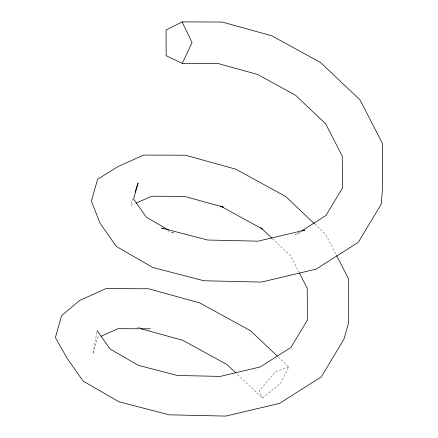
<?xml version="1.0" encoding="UTF-8"?>
<svg xmlns="http://www.w3.org/2000/svg" width="438" height="438" viewBox="0 0 438 438"><rect width="100%" height="100%" fill="white"/><g stroke="black" fill="none" stroke-linecap="round" stroke-linejoin="round"><path stroke-width="0.33" stroke-dasharray="2.19 1.64" d="M96.853 331.829L92.878 353.86L97.395 337.95L99.886 336.827M132.993 198.534L130.65 205.63L134.942 203.697M278.289 357.063L288.702 366.935L280.659 383.195L262.406 398.093L236.372 373.428M299.893 232.058L295.354 234.938L301.804 231.642M288.702 366.935L275.425 371.785L259.17 391.041L262.406 398.093M140.335 327.931L136.941 327.64L138.249 328.002M167.623 230.585L174.319 233.394L171.406 231.713M314.884 224.19L325.773 234.505L336.285 254.954M272.299 238.568L290.662 255.967L299.088 272.359"/><path stroke-width="0.66" d="M135.123 192.09L138.107 183.062L133.585 199.005L146.369 217.259L168.493 230.032M182.23 63.444L192.068 42.546L182.093 21.9L166.084 30.03L166.166 55.708L182.23 63.444L218.277 63.576L257.56 74.449L295.601 95.314L325.609 123.751L342.242 156.092L342.45 188.061L325.981 215.48L301.596 230.974M303.561 230.744L304.738 230.142L258.146 241.168L207.623 240.019L161.534 228.028L163.363 228.795M136.174 203.144L151.51 196.235L184.425 196.355L223.227 207.097L220.796 205.991M101.134 336.264L117.975 328.681L150.513 328.801M182.093 21.9L222.197 22.048L271.659 35.741L320.654 62.612L360.085 99.979L382.325 143.237L382.615 186.637L381.284 204.097L358.35 242.274L316.017 269.167L261.47 282.077L203.873 280.769L152.758 267.47L116.311 246.435L99.995 223.128L91.4 201.184L97.63 179.213L117.702 166.736L143.593 155.068L185.427 155.222L235.83 169.178L285.691 196.525L314.391 223.725M140.877 328.73L182.881 340.359L227.043 364.58L235.885 372.962M220.747 206.189L262.367 229.019M261.957 228.521L260.889 227.755L271.806 238.097M277.298 356.121L250.509 330.739L199.854 302.954L148.586 288.762L105.974 288.609L79.574 300.501L61.616 315.628L55.385 337.594L67.107 358.246L83.105 381.098L118.873 401.745L169.106 414.813L225.784 416.1L279.543 403.382L321.322 376.833L343.989 339.1L348.643 322.401L348.347 278.415L336.598 255.557M97.088 330.493L110.053 349.009L138.342 365.336L177.193 375.443L220.177 376.417L260.254 366.935L290.952 347.433L307.421 320.019L307.208 288.138L299.406 272.967"/></g></svg>
